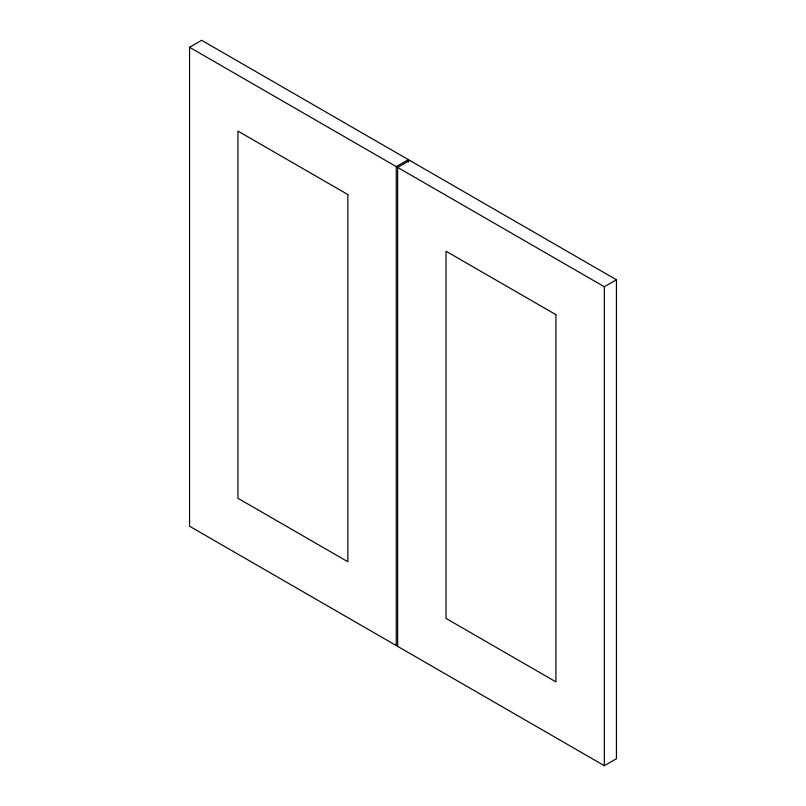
<?xml version="1.0" encoding="UTF-8"?>
<svg xmlns="http://www.w3.org/2000/svg" width="806" height="806" viewBox="0 0 806 806"><rect width="100%" height="100%" fill="white"/><g stroke="black" fill="none" stroke-linecap="round" stroke-linejoin="round"><path stroke-width="1.21" d="M189.561 47.282L201.661 40.3L616.439 279.773L616.439 758.718L604.339 765.7L189.561 526.227L189.561 47.282L604.339 286.755L616.439 279.773M409.74 160.434L397.64 167.416L397.64 646.362M604.339 286.755L604.339 765.7M408.36 162.147L408.36 159.638L396.26 166.62L396.26 645.566M347.87 194.558L237.951 131.096L237.951 498.289L347.87 561.752L347.87 194.558M555.949 314.693L446.03 251.23L446.03 618.424L555.949 681.886L555.949 314.693"/></g></svg>
